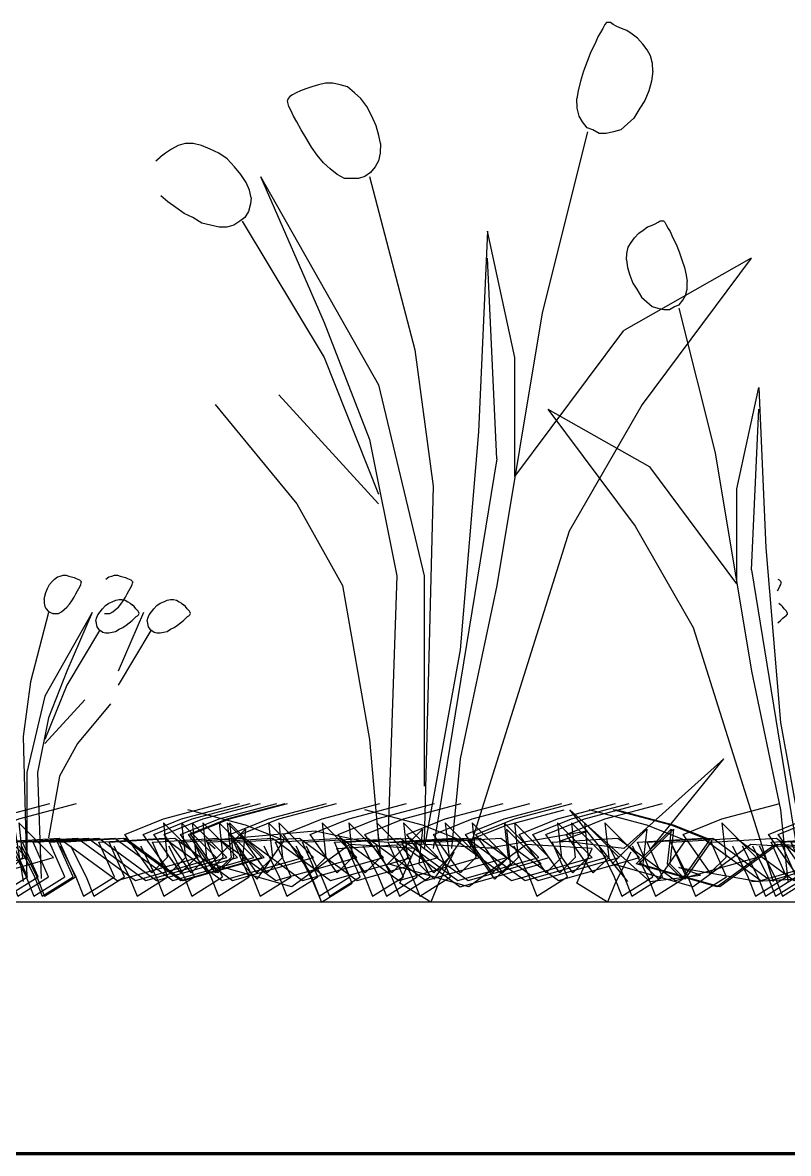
# Model space of a CAD drawing. Header units: metres. Extents: x -109 to 591, y -5 to 592.
# Drawn here: x 585.5771 to 585.8824, y 6.5749 to 7.0253 of the extents above; entities that cross this region are included whole.
import ezdxf

# ---------------------------------------------------------------- set-up
doc = ezdxf.new("R2010")
doc.units = ezdxf.units.M
doc.header["$LTSCALE"] = 0.03
doc.layers.add('Areas verdes', color=74, linetype='Continuous')
doc.layers.add('Muro', color=7, linetype='Continuous', lineweight=70)
doc.layers.add('Muro bajo', color=7, linetype='Continuous', lineweight=30)

msp = doc.modelspace()

# ---------------------------------------------------------------- linework, layer by layer
at = {"layer": 'Areas verdes', "color": 6, "linetype": 'Continuous'}
for p, q in [((585.80838, 7.02299), (585.80753, 7.02144)), ((585.80916, 7.02454), (585.80838, 7.02299)), ((585.80986, 7.02532), (585.80916, 7.02454)), ((585.81055, 7.02532), (585.80986, 7.02532)), ((585.81149, 7.02532), (585.81055, 7.02532)), ((585.81257, 7.02454), (585.81149, 7.02532)), ((585.81405, 7.02377), (585.81257, 7.02454)), ((585.81583, 7.02299), (585.81405, 7.02377)), ((585.81793, 7.02221), (585.81583, 7.02299)), ((585.8201, 7.02066), (585.81793, 7.02221)), ((585.80652, 7.01989), (585.8052, 7.01678)), ((585.80753, 7.02144), (585.80652, 7.01989)), ((585.82227, 7.01911), (585.8201, 7.02066)), ((585.82437, 7.01678), (585.82227, 7.01911)), ((585.80365, 7.01368), (585.80217, 7.0098)), ((585.8052, 7.01678), (585.80365, 7.01368)), ((585.82607, 7.01445), (585.82437, 7.01678)), ((585.82747, 7.01213), (585.82607, 7.01445)), ((585.80217, 7.0098), (585.8007, 7.00592)), ((585.82817, 7.00902), (585.82747, 7.01213)), ((585.82832, 7.00592), (585.82817, 7.00902)), ((585.8007, 7.00592), (585.79946, 7.00204)), ((585.82832, 7.00592), (585.82778, 7.00204)), ((585.69246, 6.99971), (585.69005, 6.99894)), ((585.6951, 7.00049), (585.69246, 6.99971)), ((585.69789, 7.00126), (585.6951, 7.00049)), ((585.70076, 7.00126), (585.69789, 7.00126)), ((585.70371, 7.00049), (585.70076, 7.00126)), ((585.70658, 6.99971), (585.70371, 7.00049)), ((585.70937, 6.99738), (585.70658, 6.99971)), ((585.79946, 7.00204), (585.79853, 6.99816)), ((585.82778, 7.00204), (585.82669, 6.99816)), ((585.68299, 6.99506), (585.68276, 6.99428)), ((585.68361, 6.99583), (585.68299, 6.99506)), ((585.6847, 6.99661), (585.68361, 6.99583)), ((585.6861, 6.99738), (585.6847, 6.99661)), ((585.68788, 6.99816), (585.6861, 6.99738)), ((585.69005, 6.99894), (585.68788, 6.99816)), ((585.71194, 6.99506), (585.70937, 6.99738)), ((585.71434, 6.99195), (585.71194, 6.99506)), ((585.79853, 6.99816), (585.79806, 6.99506)), ((585.79814, 6.99118), (585.79806, 6.99506)), ((585.82669, 6.99816), (585.82514, 6.99428)), ((585.68284, 6.99351), (585.68276, 6.99428)), ((585.68323, 6.99195), (585.68284, 6.99351)), ((585.684, 6.9904), (585.68323, 6.99195)), ((585.71636, 6.98807), (585.71434, 6.99195)), ((585.79892, 6.98807), (585.79814, 6.99118)), ((585.82312, 6.99118), (585.8208, 6.9873)), ((585.82514, 6.99428), (585.82312, 6.99118)), ((585.68509, 6.98807), (585.684, 6.9904)), ((585.68648, 6.98575), (585.68509, 6.98807)), ((585.71799, 6.98419), (585.71636, 6.98807)), ((585.80031, 6.98575), (585.79892, 6.98807)), ((585.8208, 6.9873), (585.81824, 6.98497)), ((585.68811, 6.98264), (585.68648, 6.98575)), ((585.69005, 6.97954), (585.68811, 6.98264)), ((585.71915, 6.98031), (585.71799, 6.98419)), ((585.80217, 6.98342), (585.80031, 6.98575)), ((585.80443, 6.98264), (585.80217, 6.98342)), ((585.80699, 6.98109), (585.80443, 6.98264)), ((585.81265, 6.98187), (585.80978, 6.98109)), ((585.81552, 6.98264), (585.81265, 6.98187)), ((585.81824, 6.98497), (585.81552, 6.98264)), ((585.64195, 6.97721), (585.63908, 6.97643)), ((585.64505, 6.97721), (585.64195, 6.97721)), ((585.64839, 6.97643), (585.64505, 6.97721)), ((585.69223, 6.97566), (585.69005, 6.97954)), ((585.71977, 6.97721), (585.71915, 6.98031)), ((585.71977, 6.97721), (585.71969, 6.97333)), ((585.80978, 6.98109), (585.80699, 6.98109)), ((585.63403, 6.97333), (585.63194, 6.97178)), ((585.63644, 6.97488), (585.63403, 6.97333)), ((585.63908, 6.97643), (585.63644, 6.97488)), ((585.65188, 6.97488), (585.64839, 6.97643)), ((585.65529, 6.97333), (585.65188, 6.97488)), ((585.65863, 6.971), (585.65529, 6.97333)), ((585.69455, 6.97256), (585.69223, 6.97566)), ((585.69704, 6.96945), (585.69455, 6.97256)), ((585.71969, 6.97333), (585.719, 6.97023)), ((585.63015, 6.97023), (585.63194, 6.97178)), ((585.66158, 6.9679), (585.65863, 6.971)), ((585.66414, 6.9648), (585.66158, 6.9679)), ((585.69975, 6.96712), (585.69704, 6.96945)), ((585.71768, 6.9679), (585.71581, 6.96557)), ((585.719, 6.97023), (585.71768, 6.9679)), ((585.66623, 6.96169), (585.66414, 6.9648)), ((585.70255, 6.9648), (585.69975, 6.96712)), ((585.70542, 6.96324), (585.70255, 6.9648)), ((585.71356, 6.96402), (585.711, 6.96324)), ((585.71581, 6.96557), (585.71356, 6.96402)), ((585.66755, 6.95859), (585.66623, 6.96169)), ((585.70829, 6.96324), (585.70542, 6.96324)), ((585.711, 6.96324), (585.70829, 6.96324)), ((585.63504, 6.95393), (585.63225, 6.95626)), ((585.66817, 6.95549), (585.66755, 6.95859)), ((585.66817, 6.95549), (585.66794, 6.95316)), ((585.63814, 6.95161), (585.63504, 6.95393)), ((585.64148, 6.94928), (585.63814, 6.95161)), ((585.66716, 6.95005), (585.66569, 6.94773)), ((585.66794, 6.95316), (585.66716, 6.95005)), ((585.64497, 6.94773), (585.64148, 6.94928)), ((585.64854, 6.9454), (585.64497, 6.94773)), ((585.65203, 6.94462), (585.64854, 6.9454)), ((585.66375, 6.94617), (585.66135, 6.94462)), ((585.66569, 6.94773), (585.66375, 6.94617)), ((585.82927, 6.94516), (585.83045, 6.94579)), ((585.83045, 6.94579), (585.83132, 6.94641)), ((585.83132, 6.94641), (585.83206, 6.94641)), ((585.83206, 6.94641), (585.83262, 6.94641)), ((585.83262, 6.94641), (585.83318, 6.94579)), ((585.83318, 6.94579), (585.8338, 6.94454)), ((585.65545, 6.94385), (585.65203, 6.94462)), ((585.65855, 6.94385), (585.65545, 6.94385)), ((585.66135, 6.94462), (585.65855, 6.94385)), ((585.82101, 6.93958), (585.82269, 6.94144)), ((585.82269, 6.94144), (585.82443, 6.94268)), ((585.82443, 6.94268), (585.82617, 6.94392)), ((585.82617, 6.94392), (585.82784, 6.94454)), ((585.82784, 6.94454), (585.82927, 6.94516)), ((585.8338, 6.94454), (585.83448, 6.9433)), ((585.83448, 6.9433), (585.83529, 6.94206)), ((585.83529, 6.94206), (585.83635, 6.93958)), ((585.81853, 6.93585), (585.81965, 6.93772)), ((585.81965, 6.93772), (585.82101, 6.93958)), ((585.83635, 6.93958), (585.83759, 6.93709)), ((585.83759, 6.93709), (585.83877, 6.93399)), ((585.81785, 6.93089), (585.81797, 6.93337)), ((585.81797, 6.93337), (585.81853, 6.93585)), ((585.83877, 6.93399), (585.83995, 6.93089)), ((585.81785, 6.93089), (585.81828, 6.92778)), ((585.81828, 6.92778), (585.81915, 6.92468)), ((585.83995, 6.93089), (585.84094, 6.92778)), ((585.84094, 6.92778), (585.84168, 6.92468)), ((585.81915, 6.92468), (585.82039, 6.92158)), ((585.84168, 6.92468), (585.84206, 6.9222)), ((585.82039, 6.92158), (585.82201, 6.91909)), ((585.82201, 6.91909), (585.82387, 6.91599)), ((585.84137, 6.91661), (585.84199, 6.91909)), ((585.84199, 6.91909), (585.84206, 6.9222)), ((585.82387, 6.91599), (585.82592, 6.91413)), ((585.82592, 6.91413), (585.82809, 6.91227)), ((585.83877, 6.91289), (585.84026, 6.91475)), ((585.84026, 6.91475), (585.84137, 6.91661)), ((585.82809, 6.91227), (585.83039, 6.91164)), ((585.83039, 6.91164), (585.83268, 6.91102)), ((585.83268, 6.91102), (585.83492, 6.91102)), ((585.83492, 6.91102), (585.83697, 6.91227)), ((585.83697, 6.91227), (585.83877, 6.91289)), ((585.58706, 6.79991), (585.58787, 6.80146)), ((585.58787, 6.80146), (585.58883, 6.8027)), ((585.58883, 6.8027), (585.58986, 6.80364)), ((585.58986, 6.80364), (585.59098, 6.80457)), ((585.59098, 6.80457), (585.59212, 6.80488)), ((585.59212, 6.80488), (585.5933, 6.80519)), ((585.5933, 6.80519), (585.59445, 6.80519)), ((585.59445, 6.80519), (585.59557, 6.80488)), ((585.59557, 6.80488), (585.59662, 6.80457)), ((585.59662, 6.80457), (585.59759, 6.80426)), ((585.59759, 6.80426), (585.59846, 6.80395)), ((585.59846, 6.80395), (585.59917, 6.80364)), ((585.59917, 6.80364), (585.59973, 6.80333)), ((585.59973, 6.80333), (585.60016, 6.80302)), ((585.60001, 6.80084), (585.60032, 6.80146)), ((585.60016, 6.80302), (585.60041, 6.8027)), ((585.60032, 6.80146), (585.60047, 6.80208)), ((585.60041, 6.8027), (585.6005, 6.80239)), ((585.60047, 6.80208), (585.6005, 6.80239)), ((585.61033, 6.80364), (585.61145, 6.80457)), ((585.61145, 6.80457), (585.6126, 6.80488)), ((585.6126, 6.80488), (585.61377, 6.80519)), ((585.61377, 6.80519), (585.61492, 6.80519)), ((585.61492, 6.80519), (585.61604, 6.80488)), ((585.61604, 6.80488), (585.6171, 6.80457)), ((585.6171, 6.80457), (585.61806, 6.80426)), ((585.61806, 6.80426), (585.61893, 6.80395)), ((585.61893, 6.80395), (585.61964, 6.80364)), ((585.61964, 6.80364), (585.6202, 6.80333)), ((585.6202, 6.80333), (585.62063, 6.80302)), ((585.62048, 6.80084), (585.62079, 6.80146)), ((585.62063, 6.80302), (585.62088, 6.8027)), ((585.62079, 6.80146), (585.62094, 6.80208)), ((585.62088, 6.8027), (585.62098, 6.80239)), ((585.62094, 6.80208), (585.62098, 6.80239)), ((585.87816, 6.80364), (585.87872, 6.80333)), ((585.87872, 6.80333), (585.87915, 6.80302)), ((585.879, 6.80084), (585.87931, 6.80146)), ((585.87915, 6.80302), (585.8794, 6.8027)), ((585.87931, 6.80146), (585.87946, 6.80208)), ((585.8794, 6.8027), (585.87949, 6.80239)), ((585.87946, 6.80208), (585.87949, 6.80239)), ((585.5857, 6.79557), (585.58595, 6.79681)), ((585.58595, 6.79681), (585.58641, 6.79836)), ((585.58641, 6.79836), (585.58706, 6.79991)), ((585.59759, 6.7965), (585.59836, 6.79774)), ((585.59836, 6.79774), (585.59901, 6.79898)), ((585.59901, 6.79898), (585.59957, 6.79991)), ((585.59957, 6.79991), (585.60001, 6.80084)), ((585.61806, 6.7965), (585.61883, 6.79774)), ((585.61883, 6.79774), (585.61949, 6.79898)), ((585.61949, 6.79898), (585.62004, 6.79991)), ((585.62004, 6.79991), (585.62048, 6.80084)), ((585.878, 6.79898), (585.87856, 6.79991)), ((585.87856, 6.79991), (585.879, 6.80084)), ((585.5857, 6.79557), (585.58573, 6.79401)), ((585.58573, 6.79401), (585.58601, 6.79277)), ((585.58601, 6.79277), (585.58654, 6.79184)), ((585.59371, 6.79153), (585.59479, 6.79246)), ((585.59479, 6.79246), (585.59579, 6.7937)), ((585.59579, 6.7937), (585.59672, 6.79495)), ((585.59672, 6.79495), (585.59759, 6.7965)), ((585.60898, 6.79184), (585.61016, 6.79308)), ((585.61016, 6.79308), (585.61149, 6.79401)), ((585.61149, 6.79401), (585.61286, 6.79464)), ((585.61286, 6.79464), (585.61425, 6.79526)), ((585.61418, 6.79153), (585.61526, 6.79246)), ((585.61425, 6.79526), (585.61559, 6.79557)), ((585.61526, 6.79246), (585.61626, 6.7937)), ((585.61559, 6.79557), (585.61683, 6.79557)), ((585.61626, 6.7937), (585.61719, 6.79495)), ((585.61683, 6.79557), (585.61798, 6.79526)), ((585.61719, 6.79495), (585.61806, 6.7965)), ((585.61798, 6.79526), (585.61903, 6.79464)), ((585.61903, 6.79464), (585.61999, 6.79401)), ((585.61999, 6.79401), (585.62083, 6.79339)), ((585.62155, 6.79277), (585.62083, 6.79339)), ((585.6222, 6.79184), (585.62155, 6.79277)), ((585.62945, 6.79184), (585.63063, 6.79308)), ((585.63063, 6.79308), (585.63196, 6.79401)), ((585.63196, 6.79401), (585.63333, 6.79464)), ((585.63333, 6.79464), (585.63472, 6.79526)), ((585.63472, 6.79526), (585.63606, 6.79557)), ((585.63606, 6.79557), (585.6373, 6.79557)), ((585.6373, 6.79557), (585.63845, 6.79526)), ((585.63845, 6.79526), (585.6395, 6.79464)), ((585.6395, 6.79464), (585.64047, 6.79401)), ((585.64047, 6.79401), (585.6413, 6.79339)), ((585.64202, 6.79277), (585.6413, 6.79339)), ((585.64267, 6.79184), (585.64202, 6.79277)), ((585.87851, 6.79401), (585.87935, 6.79339)), ((585.88006, 6.79277), (585.87935, 6.79339)), ((585.88072, 6.79184), (585.88006, 6.79277)), ((585.58654, 6.79184), (585.58728, 6.79091)), ((585.58728, 6.79091), (585.58818, 6.79029)), ((585.58818, 6.79029), (585.58921, 6.78998)), ((585.58921, 6.78998), (585.59029, 6.78998)), ((585.59029, 6.78998), (585.59144, 6.78998)), ((585.59144, 6.78998), (585.59259, 6.7906)), ((585.59259, 6.7906), (585.59371, 6.79153)), ((585.60634, 6.78688), (585.60659, 6.78812)), ((585.60659, 6.78812), (585.60711, 6.78936)), ((585.60711, 6.78936), (585.60795, 6.7906)), ((585.60795, 6.7906), (585.60898, 6.79184)), ((585.60968, 6.78998), (585.61076, 6.78998)), ((585.61076, 6.78998), (585.61191, 6.78998)), ((585.61191, 6.78998), (585.61306, 6.7906)), ((585.61306, 6.7906), (585.61418, 6.79153)), ((585.62071, 6.78719), (585.62167, 6.78812)), ((585.62167, 6.78812), (585.62242, 6.78874)), ((585.6227, 6.79122), (585.6222, 6.79184)), ((585.62242, 6.78874), (585.62294, 6.78905)), ((585.6231, 6.79091), (585.6227, 6.79122)), ((585.62294, 6.78905), (585.62328, 6.78936)), ((585.62338, 6.79029), (585.6231, 6.79091)), ((585.62328, 6.78936), (585.62347, 6.78967)), ((585.6235, 6.78998), (585.62338, 6.79029)), ((585.62347, 6.78967), (585.6235, 6.78998)), ((585.62681, 6.78688), (585.62706, 6.78812)), ((585.62706, 6.78812), (585.62759, 6.78936)), ((585.62759, 6.78936), (585.62842, 6.7906)), ((585.62842, 6.7906), (585.62945, 6.79184)), ((585.64118, 6.78719), (585.64214, 6.78812)), ((585.64214, 6.78812), (585.64289, 6.78874)), ((585.64317, 6.79122), (585.64267, 6.79184)), ((585.64289, 6.78874), (585.64341, 6.78905)), ((585.64357, 6.79091), (585.64317, 6.79122)), ((585.64341, 6.78905), (585.64376, 6.78936)), ((585.64385, 6.79029), (585.64357, 6.79091)), ((585.64376, 6.78936), (585.64394, 6.78967)), ((585.64397, 6.78998), (585.64385, 6.79029)), ((585.64394, 6.78967), (585.64397, 6.78998)), ((585.87923, 6.78719), (585.88019, 6.78812)), ((585.88019, 6.78812), (585.88093, 6.78874)), ((585.88121, 6.79122), (585.88072, 6.79184)), ((585.88093, 6.78874), (585.88146, 6.78905)), ((585.88162, 6.79091), (585.88121, 6.79122)), ((585.88146, 6.78905), (585.8818, 6.78936)), ((585.88189, 6.79029), (585.88162, 6.79091)), ((585.8818, 6.78936), (585.88199, 6.78967)), ((585.88202, 6.78998), (585.88189, 6.79029)), ((585.88199, 6.78967), (585.88202, 6.78998)), ((585.60634, 6.78688), (585.60643, 6.78595)), ((585.60643, 6.78595), (585.60674, 6.7847)), ((585.60674, 6.7847), (585.60733, 6.78377)), ((585.60733, 6.78377), (585.60811, 6.78315)), ((585.61419, 6.78284), (585.61562, 6.78377)), ((585.61562, 6.78377), (585.61702, 6.78439)), ((585.61702, 6.78439), (585.61835, 6.78532)), ((585.61835, 6.78532), (585.61959, 6.78626)), ((585.61959, 6.78626), (585.62071, 6.78719)), ((585.62681, 6.78688), (585.6269, 6.78595)), ((585.6269, 6.78595), (585.62721, 6.7847)), ((585.62721, 6.7847), (585.6278, 6.78377)), ((585.6278, 6.78377), (585.62858, 6.78315)), ((585.63466, 6.78284), (585.63609, 6.78377)), ((585.63609, 6.78377), (585.63749, 6.78439)), ((585.63749, 6.78439), (585.63882, 6.78532)), ((585.63882, 6.78532), (585.64006, 6.78626)), ((585.64006, 6.78626), (585.64118, 6.78719)), ((585.87811, 6.78626), (585.87923, 6.78719)), ((585.60811, 6.78315), (585.60907, 6.78253)), ((585.60907, 6.78253), (585.61019, 6.78222)), ((585.61019, 6.78222), (585.61143, 6.78222)), ((585.61143, 6.78222), (585.61279, 6.78253)), ((585.61279, 6.78253), (585.61419, 6.78284)), ((585.62858, 6.78315), (585.62954, 6.78253)), ((585.62954, 6.78253), (585.63066, 6.78222)), ((585.63066, 6.78222), (585.6319, 6.78222)), ((585.6319, 6.78222), (585.63327, 6.78253)), ((585.63327, 6.78253), (585.63466, 6.78284))]:
    msp.add_line(p, q, dxfattribs=at)
at = {"layer": 'Areas verdes', "linetype": 'Continuous'}
for p, q in [((585.80233, 6.98187), (585.78417, 6.90971)), ((585.67198, 6.96402), (585.69727, 6.90583)), ((585.67198, 6.96402), (585.719, 6.881)), ((585.71543, 6.96402), (585.73351, 6.89496)), ((585.66468, 6.94617), (585.69727, 6.89186)), ((585.76245, 6.94229), (585.75888, 6.86237)), ((585.77331, 6.89186), (585.76245, 6.94229)), ((585.76609, 6.85151), (585.76245, 6.93143)), ((585.86751, 6.93143), (585.81676, 6.90272)), ((585.86751, 6.93143), (585.82406, 6.87324)), ((585.78417, 6.90971), (585.76609, 6.80108)), ((585.83864, 6.91164), (585.85317, 6.85392)), ((585.69727, 6.90583), (585.71543, 6.85927)), ((585.77331, 6.84453), (585.81676, 6.90272)), ((585.69727, 6.89186), (585.719, 6.83754)), ((585.73351, 6.89496), (585.74072, 6.84065)), ((585.77331, 6.84453), (585.77331, 6.89186)), ((585.719, 6.881), (585.73715, 6.80496)), ((585.86186, 6.83964), (585.87055, 6.87999)), ((585.87055, 6.87999), (585.8734, 6.81605)), ((585.719, 6.83367), (585.67919, 6.87712)), ((585.65382, 6.87324), (585.68641, 6.83367)), ((585.7865, 6.8713), (585.8271, 6.84833)), ((585.7865, 6.8713), (585.82126, 6.82474)), ((585.82406, 6.87324), (585.79504, 6.8228)), ((585.86763, 6.80736), (585.87055, 6.8713)), ((585.75888, 6.86237), (585.75158, 6.77547)), ((585.71543, 6.85927), (585.72629, 6.80496)), ((585.76609, 6.85151), (585.74072, 6.69633)), ((585.85317, 6.85392), (585.86763, 6.76701)), ((585.86186, 6.80177), (585.8271, 6.84833)), ((585.74072, 6.84065), (585.73715, 6.69943)), ((585.86186, 6.80177), (585.86186, 6.83964)), ((585.68641, 6.83367), (585.70456, 6.80108)), ((585.82126, 6.82474), (585.84448, 6.78439)), ((585.79504, 6.8228), (585.75523, 6.69633)), ((585.8734, 6.81605), (585.87924, 6.74653)), ((585.86763, 6.80736), (585.88793, 6.68321)), ((585.72629, 6.80496), (585.72264, 6.69943)), ((585.73715, 6.80496), (585.73715, 6.72116)), ((585.70456, 6.80108), (585.71543, 6.73978)), ((585.76609, 6.80108), (585.75158, 6.73202)), ((585.58744, 6.79029), (585.58021, 6.76267)), ((585.60482, 6.79029), (585.58601, 6.75708)), ((585.60482, 6.79029), (585.5947, 6.76701)), ((585.62529, 6.79029), (585.61517, 6.76701)), ((585.84448, 6.78439), (585.87632, 6.68321)), ((585.60774, 6.78315), (585.5947, 6.76143)), ((585.62821, 6.78315), (585.61517, 6.76143)), ((585.75158, 6.77547), (585.73715, 6.69633)), ((585.5947, 6.76701), (585.58744, 6.74839)), ((585.86763, 6.76701), (585.87924, 6.71177)), ((585.58021, 6.76267), (585.57732, 6.74094)), ((585.5947, 6.76143), (585.58601, 6.7397)), ((585.58601, 6.75708), (585.57875, 6.72666)), ((585.58601, 6.73815), (585.60193, 6.75553)), ((585.61208, 6.75398), (585.59904, 6.73815)), ((585.58744, 6.74839), (585.58309, 6.72666)), ((585.56717, 6.74529), (585.57732, 6.68321)), ((585.87924, 6.74653), (585.89078, 6.68321)), ((585.57732, 6.74094), (585.57875, 6.68445)), ((585.71543, 6.73978), (585.719, 6.69943)), ((585.59904, 6.73815), (585.59178, 6.72511)), ((585.75158, 6.73202), (585.74802, 6.69633)), ((585.85664, 6.73202), (585.81676, 6.69633)), ((585.82763, 6.69633), (585.85664, 6.73202)), ((585.57875, 6.72666), (585.57875, 6.69314)), ((585.58309, 6.72666), (585.58455, 6.68445)), ((585.59178, 6.72511), (585.58744, 6.70059)), ((585.79519, 6.71177), (585.8271, 6.68321)), ((585.81841, 6.68321), (585.79519, 6.71177)), ((585.87924, 6.71177), (585.88209, 6.68321)), ((585.6937, 6.70331), (585.65025, 6.69943)), ((585.71178, 6.69943), (585.6937, 6.70331)), ((585.80233, 6.70331), (585.76245, 6.69633)), ((585.79147, 6.69943), (585.80233, 6.70331)), ((585.65025, 6.69943), (585.65382, 6.69633)), ((585.76609, 6.69633), (585.71178, 6.69943)), ((585.81676, 6.69633), (585.79147, 6.69943)), ((585.83864, 6.6888), (585.87055, 6.68321)), ((585.84733, 6.6857), (585.83864, 6.6888)), ((585.8271, 6.68321), (585.84733, 6.6857)), ((585.86763, 6.68321), (585.91108, 6.6857))]:
    msp.add_line(p, q, dxfattribs=at)
at = {"layer": 'Areas verdes'}
for points in [[(585.48189, 6.69737), (585.48804, 6.68509), (585.49111, 6.67741), (585.5034, 6.68509), (585.49726, 6.69891), (585.52338, 6.70044), (585.54643, 6.68355), (585.5787, 6.69276), (585.56487, 6.70658), (585.56641, 6.69276), (585.56026, 6.68662), (585.5495, 6.70198), (585.56487, 6.70812), (585.58792, 6.71426)], [(585.49256, 6.69737), (585.49871, 6.68509), (585.50178, 6.67741), (585.51407, 6.68509), (585.50793, 6.69891), (585.53405, 6.70044), (585.5571, 6.68355), (585.58937, 6.69276), (585.57554, 6.70658), (585.57707, 6.69276), (585.57093, 6.68662), (585.56017, 6.70198), (585.57554, 6.70812), (585.59859, 6.71426)], [(585.55023, 6.69737), (585.55638, 6.68509), (585.55945, 6.67741), (585.57174, 6.68509), (585.56559, 6.69891), (585.59172, 6.70044), (585.61477, 6.68355), (585.64704, 6.69276), (585.63321, 6.70658), (585.63474, 6.69276), (585.6286, 6.68662), (585.61784, 6.70198), (585.63321, 6.70812), (585.65626, 6.71426)], [(585.55751, 6.69737), (585.56366, 6.68509), (585.56673, 6.67741), (585.57903, 6.68509), (585.57288, 6.69891), (585.599, 6.70044), (585.62205, 6.68355), (585.65432, 6.69276), (585.64049, 6.70658), (585.64203, 6.69276), (585.63588, 6.68662), (585.62512, 6.70198), (585.64049, 6.70812), (585.66354, 6.71426)], [(585.56174, 6.69737), (585.56789, 6.68509), (585.57096, 6.67741), (585.58325, 6.68509), (585.57711, 6.69891), (585.60323, 6.70044), (585.62628, 6.68355), (585.65855, 6.69276), (585.64472, 6.70658), (585.64626, 6.69276), (585.64011, 6.68662), (585.62935, 6.70198), (585.64472, 6.70812), (585.66777, 6.71426)], [(585.56594, 6.69737), (585.57209, 6.68509), (585.57516, 6.67741), (585.58746, 6.68509), (585.58131, 6.69891), (585.60743, 6.70044), (585.63048, 6.68355), (585.66275, 6.69276), (585.64892, 6.70658), (585.65046, 6.69276), (585.64431, 6.68662), (585.63356, 6.70198), (585.64892, 6.70812), (585.67197, 6.71426)], [(585.57241, 6.69737), (585.57856, 6.68509), (585.58163, 6.67741), (585.59392, 6.68509), (585.58778, 6.69891), (585.6139, 6.70044), (585.63695, 6.68355), (585.66922, 6.69276), (585.65539, 6.70658), (585.65692, 6.69276), (585.65078, 6.68662), (585.64002, 6.70198), (585.65539, 6.70812), (585.67844, 6.71426)], [(585.57568, 6.69737), (585.58182, 6.68509), (585.5849, 6.67741), (585.59719, 6.68509), (585.59104, 6.69891), (585.61717, 6.70044), (585.64022, 6.68355), (585.67249, 6.69276), (585.65866, 6.70658), (585.66019, 6.69276), (585.65405, 6.68662), (585.64329, 6.70198), (585.65866, 6.70812), (585.68171, 6.71426)], [(585.57661, 6.69737), (585.58276, 6.68509), (585.58583, 6.67741), (585.59812, 6.68509), (585.59198, 6.69891), (585.6181, 6.70044), (585.64115, 6.68355), (585.67342, 6.69276), (585.65959, 6.70658), (585.66113, 6.69276), (585.65498, 6.68662), (585.64422, 6.70198), (585.65959, 6.70812), (585.68264, 6.71426)], [(585.59216, 6.69737), (585.59831, 6.68509), (585.60138, 6.67741), (585.61367, 6.68509), (585.60753, 6.69891), (585.63365, 6.70044), (585.6567, 6.68355), (585.68897, 6.69276), (585.67514, 6.70658), (585.67668, 6.69276), (585.67053, 6.68662), (585.65977, 6.70198), (585.67514, 6.70812), (585.69819, 6.71426)], [(585.59624, 6.69737), (585.60238, 6.68509), (585.60545, 6.67741), (585.61775, 6.68509), (585.6116, 6.69891), (585.63772, 6.70044), (585.66077, 6.68355), (585.69304, 6.69276), (585.67921, 6.70658), (585.68075, 6.69276), (585.6746, 6.68662), (585.66385, 6.70198), (585.67921, 6.70812), (585.70226, 6.71426)], [(585.61348, 6.69737), (585.61963, 6.68509), (585.6227, 6.67741), (585.63499, 6.68509), (585.62885, 6.69891), (585.65497, 6.70044), (585.67802, 6.68355), (585.71029, 6.69276), (585.69646, 6.70658), (585.69799, 6.69276), (585.69185, 6.68662), (585.68109, 6.70198), (585.69646, 6.70812), (585.71951, 6.71426)], [(585.62415, 6.69737), (585.6303, 6.68509), (585.63337, 6.67741), (585.64566, 6.68509), (585.63951, 6.69891), (585.66564, 6.70044), (585.68869, 6.68355), (585.72096, 6.69276), (585.70713, 6.70658), (585.70866, 6.69276), (585.70252, 6.68662), (585.69176, 6.70198), (585.70713, 6.70812), (585.73018, 6.71426)], [(585.63529, 6.69737), (585.64144, 6.68509), (585.64451, 6.67741), (585.6568, 6.68509), (585.65065, 6.69891), (585.67678, 6.70044), (585.69983, 6.68355), (585.7321, 6.69276), (585.71827, 6.70658), (585.7198, 6.69276), (585.71366, 6.68662), (585.7029, 6.70198), (585.71827, 6.70812), (585.74132, 6.71426)], [(585.74899, 6.69487), (585.74285, 6.68258), (585.73977, 6.67491), (585.72748, 6.68258), (585.73363, 6.6964), (585.7075, 6.69794), (585.68445, 6.68105), (585.65219, 6.69026), (585.66601, 6.70408), (585.66448, 6.69026), (585.67063, 6.68412), (585.68138, 6.69947), (585.66601, 6.70561), (585.64297, 6.71175)], [(585.64596, 6.69737), (585.6521, 6.68509), (585.65518, 6.67741), (585.66747, 6.68509), (585.66132, 6.69891), (585.68745, 6.70044), (585.71049, 6.68355), (585.74276, 6.69276), (585.72893, 6.70658), (585.73047, 6.69276), (585.72432, 6.68662), (585.71357, 6.70198), (585.72893, 6.70812), (585.75198, 6.71426)], [(585.66261, 6.69737), (585.66875, 6.68509), (585.67183, 6.67741), (585.68412, 6.68509), (585.67797, 6.69891), (585.7041, 6.70044), (585.72714, 6.68355), (585.75941, 6.69276), (585.74558, 6.70658), (585.74712, 6.69276), (585.74097, 6.68662), (585.73022, 6.70198), (585.74558, 6.70812), (585.76863, 6.71426)], [(585.67327, 6.69737), (585.67942, 6.68509), (585.68249, 6.67741), (585.69479, 6.68509), (585.68864, 6.69891), (585.71476, 6.70044), (585.73781, 6.68355), (585.77008, 6.69276), (585.75625, 6.70658), (585.75779, 6.69276), (585.75164, 6.68662), (585.74089, 6.70198), (585.75625, 6.70812), (585.7793, 6.71426)], [(585.68608, 6.69737), (585.69223, 6.68509), (585.6953, 6.67741), (585.70759, 6.68509), (585.70145, 6.69891), (585.72757, 6.70044), (585.75062, 6.68355), (585.78289, 6.69276), (585.76906, 6.70658), (585.7706, 6.69276), (585.76445, 6.68662), (585.75369, 6.70198), (585.76906, 6.70812), (585.79211, 6.71426)], [(585.68698, 6.69487), (585.69312, 6.68258), (585.6962, 6.67491), (585.70849, 6.68258), (585.70234, 6.6964), (585.72846, 6.69794), (585.75151, 6.68105), (585.78378, 6.69026), (585.76995, 6.70408), (585.77149, 6.69026), (585.76534, 6.68412), (585.75459, 6.69947), (585.76995, 6.70561), (585.793, 6.71175)], [(585.69016, 6.69737), (585.6963, 6.68509), (585.69938, 6.67741), (585.71167, 6.68509), (585.70552, 6.69891), (585.73164, 6.70044), (585.75469, 6.68355), (585.78696, 6.69276), (585.77313, 6.70658), (585.77467, 6.69276), (585.76852, 6.68662), (585.75777, 6.70198), (585.77313, 6.70812), (585.79618, 6.71426)], [(585.7074, 6.69737), (585.71355, 6.68509), (585.71662, 6.67741), (585.72891, 6.68509), (585.72277, 6.69891), (585.74889, 6.70044), (585.77194, 6.68355), (585.80421, 6.69276), (585.79038, 6.70658), (585.79192, 6.69276), (585.78577, 6.68662), (585.77501, 6.70198), (585.79038, 6.70812), (585.81343, 6.71426)], [(585.71288, 6.69737), (585.71903, 6.68509), (585.7221, 6.67741), (585.73439, 6.68509), (585.72825, 6.69891), (585.75437, 6.70044), (585.77742, 6.68355), (585.80969, 6.69276), (585.79586, 6.70658), (585.79739, 6.69276), (585.79125, 6.68662), (585.78049, 6.70198), (585.79586, 6.70812), (585.81891, 6.71426)], [(585.81951, 6.69487), (585.81336, 6.68258), (585.81029, 6.67491), (585.798, 6.68258), (585.80414, 6.6964), (585.77802, 6.69794), (585.75497, 6.68105), (585.7227, 6.69026), (585.73653, 6.70408), (585.735, 6.69026), (585.74114, 6.68412), (585.7519, 6.69947), (585.73653, 6.70561), (585.71348, 6.71175)], [(585.71807, 6.69737), (585.72422, 6.68509), (585.72729, 6.67741), (585.73958, 6.68509), (585.73343, 6.69891), (585.75956, 6.70044), (585.78261, 6.68355), (585.81488, 6.69276), (585.80105, 6.70658), (585.80258, 6.69276), (585.79644, 6.68662), (585.78568, 6.70198), (585.80105, 6.70812), (585.8241, 6.71426)], [(585.72621, 6.69737), (585.73236, 6.68509), (585.73543, 6.67741), (585.74772, 6.68509), (585.74158, 6.69891), (585.7677, 6.70044), (585.79075, 6.68355), (585.82302, 6.69276), (585.80919, 6.70658), (585.81073, 6.69276), (585.80458, 6.68662), (585.79382, 6.70198), (585.80919, 6.70812), (585.83224, 6.71426)], [(585.77287, 6.69737), (585.77902, 6.68509), (585.78209, 6.67741), (585.79438, 6.68509), (585.78824, 6.69891), (585.81436, 6.70044), (585.83741, 6.68355), (585.86968, 6.69276), (585.85585, 6.70658), (585.85738, 6.69276), (585.85124, 6.68662), (585.84048, 6.70198), (585.85585, 6.70812), (585.8789, 6.71426)], [(585.90893, 6.69487), (585.90278, 6.68258), (585.89971, 6.67491), (585.88742, 6.68258), (585.89356, 6.6964), (585.86744, 6.69794), (585.84439, 6.68105), (585.81212, 6.69026), (585.82595, 6.70408), (585.82441, 6.69026), (585.83056, 6.68412), (585.84132, 6.69947), (585.82595, 6.70561), (585.8029, 6.71175)], [(585.8068, 6.69737), (585.81295, 6.68509), (585.81602, 6.67741), (585.82831, 6.68509), (585.82217, 6.69891), (585.84829, 6.70044), (585.87134, 6.68355), (585.90361, 6.69276), (585.88978, 6.70658), (585.89131, 6.69276), (585.88517, 6.68662), (585.87441, 6.70198), (585.88978, 6.70812), (585.91283, 6.71426)], [(585.81074, 6.69737), (585.81689, 6.68509), (585.81996, 6.67741), (585.83225, 6.68509), (585.82611, 6.69891), (585.85223, 6.70044), (585.87528, 6.68355), (585.90755, 6.69276), (585.89372, 6.70658), (585.89526, 6.69276), (585.88911, 6.68662), (585.87835, 6.70198), (585.89372, 6.70812), (585.91677, 6.71426)], [(585.91856, 6.69487), (585.91241, 6.68258), (585.90934, 6.67491), (585.89705, 6.68258), (585.90319, 6.6964), (585.87707, 6.69794), (585.85402, 6.68105), (585.82175, 6.69026), (585.83558, 6.70408), (585.83405, 6.69026), (585.84019, 6.68412), (585.85095, 6.69947), (585.83558, 6.70561), (585.81253, 6.71175)], [(585.91959, 6.69487), (585.91344, 6.68258), (585.91037, 6.67491), (585.89808, 6.68258), (585.90422, 6.6964), (585.8781, 6.69794), (585.85505, 6.68105), (585.82278, 6.69026), (585.83661, 6.70408), (585.83507, 6.69026), (585.84122, 6.68412), (585.85198, 6.69947), (585.83661, 6.70561), (585.81356, 6.71175)], [(585.82013, 6.69737), (585.82628, 6.68509), (585.82935, 6.67741), (585.84165, 6.68509), (585.8355, 6.69891), (585.86162, 6.70044), (585.88467, 6.68355), (585.91694, 6.69276), (585.90311, 6.70658), (585.90465, 6.69276), (585.8985, 6.68662), (585.88774, 6.70198), (585.90311, 6.70812), (585.92616, 6.71426)], [(585.83619, 6.69737), (585.84234, 6.68509), (585.84541, 6.67741), (585.8577, 6.68509), (585.85156, 6.69891), (585.87768, 6.70044), (585.90073, 6.68355), (585.933, 6.69276), (585.91917, 6.70658), (585.92071, 6.69276), (585.91456, 6.68662), (585.9038, 6.70198), (585.91917, 6.70812), (585.94222, 6.71426)], [(585.86011, 6.69737), (585.86625, 6.68509), (585.86932, 6.67741), (585.88162, 6.68509), (585.87547, 6.69891), (585.90159, 6.70044), (585.92464, 6.68355), (585.95691, 6.69276), (585.94308, 6.70658), (585.94462, 6.69276), (585.93847, 6.68662), (585.92772, 6.70198), (585.94308, 6.70812), (585.96613, 6.71426)], [(585.864, 6.69737), (585.87015, 6.68509), (585.87322, 6.67741), (585.88551, 6.68509), (585.87937, 6.69891), (585.90549, 6.70044), (585.92854, 6.68355), (585.96081, 6.69276), (585.94698, 6.70658), (585.94852, 6.69276), (585.94237, 6.68662), (585.93161, 6.70198), (585.94698, 6.70812), (585.97003, 6.71426)], [(585.86808, 6.69737), (585.87422, 6.68509), (585.8773, 6.67741), (585.88959, 6.68509), (585.88344, 6.69891), (585.90957, 6.70044), (585.93261, 6.68355), (585.96488, 6.69276), (585.95105, 6.70658), (585.95259, 6.69276), (585.94644, 6.68662), (585.93569, 6.70198), (585.95105, 6.70812), (585.9741, 6.71426)], [(585.87077, 6.69737), (585.87692, 6.68509), (585.87999, 6.67741), (585.89228, 6.68509), (585.88614, 6.69891), (585.91226, 6.70044), (585.93531, 6.68355), (585.96758, 6.69276), (585.95375, 6.70658), (585.95529, 6.69276), (585.94914, 6.68662), (585.93838, 6.70198), (585.95375, 6.70812), (585.9768, 6.71426)]]:
    msp.add_lwpolyline(points, dxfattribs=at)
at = {"layer": 'Muro'}
msp.add_line((578.79946, 6.57491), (591.25003, 6.57491), dxfattribs=at)
at = {"layer": 'Muro bajo'}
msp.add_line((591.25003, 6.67491), (578.79946, 6.67491), dxfattribs=at)

doc.saveas('drawing.dxf')
